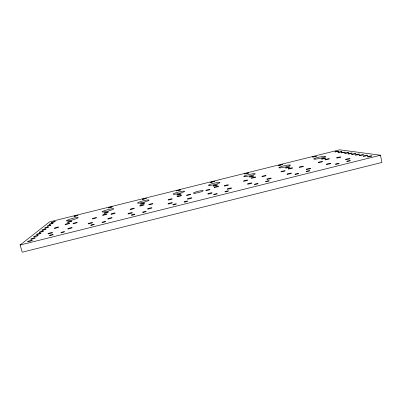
<?xml version="1.0" encoding="UTF-8"?>
<svg xmlns="http://www.w3.org/2000/svg" width="402" height="402" viewBox="0 0 402 402"><rect width="100%" height="100%" fill="white"/><g stroke="black" fill="none" stroke-linecap="round" stroke-linejoin="round"><path stroke-width="0.6" d="M20.1 245.034L49.521 221.909L339.705 149.805L380.498 155.237L381.9 162.458L22.236 252.195L20.1 245.034L380.498 155.237M282.536 164.513L278.506 165.518L282.536 164.513M248.647 172.935L244.607 173.94L248.647 172.935M214.623 181.392L210.568 182.397L214.623 181.392M180.528 189.865L176.463 190.875L180.528 189.865M146.298 198.372L142.218 199.382L146.298 198.372M112.183 206.849C106.771 209.146 106.982 207.226 112.183 206.849M77.933 215.361C72.405 217.708 72.822 215.728 77.933 215.361M48.411 227.125C42.793 229.537 43.838 227.351 48.411 227.125M50.742 225.205C45.255 227.547 46.225 225.467 50.742 225.205M52.989 223.361L49.15 224.316L52.989 223.361M55.149 221.587L51.381 222.522L55.149 221.587M350.227 160.725C345.238 162.589 345.705 160.589 350.227 160.725M348.574 152.609C343.077 154.574 343.604 152.629 348.574 152.609M345.187 152.127L341.238 152.85L345.187 152.127M341.926 151.66L338.062 152.378L341.926 151.66M338.786 151.212L335.002 151.916L338.786 151.212M316.344 156.242C310.58 158.277 311.806 156.207 316.344 156.242M194.241 193.297A5.02 0.658 -13.8 0 0 202.668 191.191A5.02 0.658 -13.8 0 0 197.995 191.342A5.02 0.658 -13.8 0 0 194.241 193.297M39.904 232.326A2.226 0.271 -16 0 0 43.461 231.19A2.226 0.271 -16 0 0 40.783 231.607A2.226 0.271 -16 0 0 39.904 232.326M42.506 230.225A2.176 0.261 -15.9 0 0 45.989 229.115A2.176 0.261 -15.9 0 0 43.351 229.532A2.176 0.261 -15.9 0 0 42.506 230.225M306.671 171.579A1.884 0.256 -12.1 0 0 309.751 170.81A1.884 0.256 -12.1 0 0 307.485 170.966A1.884 0.256 -12.1 0 0 306.671 171.579M50.084 235.587A1.94 0.256 -16 0 0 53.175 234.577A1.94 0.256 -16 0 0 50.798 234.934A1.94 0.256 -16 0 0 50.084 235.587M169.071 203.864A2.261 0.312 -14.3 0 0 172.352 202.769A2.261 0.312 -14.3 0 0 169.056 203.311A2.261 0.312 -14.3 0 0 169.071 203.864M102.746 222.472A1.889 0.261 -15.3 0 0 105.656 221.507A1.889 0.261 -15.3 0 0 103.133 221.899A1.889 0.261 -15.3 0 0 102.746 222.472M224.653 185.97A2.136 0.281 -13.4 0 0 228.23 185.081A2.136 0.281 -13.4 0 0 226.09 185.176A2.136 0.281 -13.4 0 0 224.653 185.97M37.195 234.522A2.276 0.281 -16 0 0 40.833 233.351A2.276 0.281 -16 0 0 38.11 233.768A2.276 0.281 -16 0 0 37.195 234.522M34.366 236.803A2.327 0.291 -16.1 0 0 38.095 235.602A2.327 0.291 -16.1 0 0 35.321 236.019A2.327 0.291 -16.1 0 0 34.366 236.803M31.416 239.19A2.382 0.307 -16.2 0 0 35.235 237.949A2.382 0.307 -16.2 0 0 32.411 238.371A2.382 0.307 -16.2 0 0 31.416 239.19M28.331 241.682A2.442 0.317 -16.3 0 0 32.25 240.406A2.442 0.317 -16.3 0 0 29.371 240.823A2.442 0.317 -16.3 0 0 28.331 241.682M348.67 153.961A2.146 0.256 -11.8 0 0 352.097 153.107A2.146 0.256 -11.8 0 0 349.323 153.383A2.146 0.256 -11.8 0 0 348.67 153.961M352.263 154.499A2.191 0.266 -11.7 0 0 355.76 153.629A2.191 0.266 -11.7 0 0 352.911 153.911A2.191 0.266 -11.7 0 0 352.263 154.499M356.001 155.061A2.241 0.276 -11.6 0 0 359.569 154.172A2.241 0.276 -11.6 0 0 356.644 154.453A2.241 0.276 -11.6 0 0 356.001 155.061M359.901 155.644A2.291 0.286 -11.5 0 0 363.544 154.735A2.291 0.286 -11.5 0 0 360.529 155.021A2.291 0.286 -11.5 0 0 359.901 155.644M363.966 156.252A2.347 0.296 -11.4 0 0 367.684 155.328A2.347 0.296 -11.4 0 0 364.584 155.614A2.347 0.296 -11.4 0 0 363.966 156.252M368.212 156.891A2.402 0.312 -11.3 0 0 372.011 155.941A2.402 0.312 -11.3 0 0 368.81 156.232A2.402 0.312 -11.3 0 0 368.212 156.891M336.047 164.262A1.904 0.251 -11.7 0 0 339.117 163.493A1.904 0.251 -11.7 0 0 336.705 163.689A1.904 0.251 -11.7 0 0 336.047 164.262M295.515 174.357A1.874 0.256 -12.3 0 0 298.601 173.589A1.874 0.256 -12.3 0 0 296.39 173.729A1.874 0.256 -12.3 0 0 295.515 174.357M254.843 184.488A1.859 0.261 -12.9 0 0 257.938 183.714A1.859 0.261 -12.9 0 0 255.933 183.804A1.859 0.261 -12.9 0 0 254.843 184.488M266.039 181.699A1.864 0.261 -12.7 0 0 269.129 180.925A1.864 0.261 -12.7 0 0 267.069 181.031A1.864 0.261 -12.7 0 0 266.039 181.699M213.98 194.663A1.849 0.266 -13.5 0 0 217.085 193.89A1.849 0.266 -13.5 0 0 215.286 193.93A1.849 0.266 -13.5 0 0 213.98 194.663M225.215 191.865A1.849 0.266 -13.4 0 0 228.316 191.091A1.849 0.266 -13.4 0 0 226.462 191.146A1.849 0.266 -13.4 0 0 225.215 191.865M173.679 204.804A1.854 0.266 -14.2 0 0 176.357 203.899A1.854 0.266 -14.2 0 0 173.639 204.337A1.854 0.266 -14.2 0 0 173.679 204.804M184.965 201.99A1.854 0.266 -14 0 0 187.608 201.095A1.854 0.266 -14 0 0 184.86 201.543A1.854 0.266 -14 0 0 184.965 201.99M132.062 215.165A1.874 0.266 -14.9 0 0 134.881 214.226A1.874 0.266 -14.9 0 0 132.278 214.643A1.874 0.266 -14.9 0 0 132.062 215.165M143.393 212.346A1.864 0.266 -14.7 0 0 146.177 211.417A1.864 0.266 -14.7 0 0 143.539 211.834A1.864 0.266 -14.7 0 0 143.393 212.346M91.375 225.301A1.899 0.261 -15.5 0 0 94.324 224.331A1.899 0.261 -15.5 0 0 91.832 224.713A1.899 0.261 -15.5 0 0 91.375 225.301M61.501 232.743A1.93 0.261 -15.9 0 0 64.551 231.743A1.93 0.261 -15.9 0 0 62.139 232.11A1.93 0.261 -15.9 0 0 61.501 232.743M315.62 159.097A6.05 0.703 -12.2 0 0 325.429 156.644A6.05 0.703 -12.2 0 0 317.952 157.383A6.05 0.703 -12.2 0 0 315.62 159.097M325.65 159.785A2.337 0.286 -12 0 0 329.434 158.84A2.337 0.286 -12 0 0 326.524 159.112A2.337 0.286 -12 0 0 325.65 159.785M322.102 159.041A2.281 0.271 -12.1 0 0 325.801 158.122A2.281 0.271 -12.1 0 0 322.977 158.388A2.281 0.271 -12.1 0 0 322.102 159.041M280.365 167.86A5.98 0.719 -12.6 0 0 290.214 165.403A5.98 0.719 -12.6 0 0 283.299 166.001A5.98 0.719 -12.6 0 0 280.365 167.86M288.772 168.961A2.306 0.291 -12.5 0 0 292.571 168.011A2.306 0.291 -12.5 0 0 289.887 168.227A2.306 0.291 -12.5 0 0 288.772 168.961M286.058 168.006A2.251 0.276 -12.6 0 0 289.767 167.081A2.251 0.276 -12.6 0 0 287.164 167.292A2.251 0.276 -12.6 0 0 286.058 168.006M245.004 176.654A5.935 0.724 -13.1 0 0 254.888 174.187A5.935 0.724 -13.1 0 0 248.536 174.639A5.935 0.724 -13.1 0 0 245.004 176.654M251.773 178.161A2.286 0.291 -13 0 0 255.582 177.212A2.286 0.291 -13 0 0 253.129 177.367A2.286 0.291 -13 0 0 251.773 178.161M249.898 176.996A2.236 0.281 -13 0 0 253.622 176.071A2.236 0.281 -13 0 0 251.235 176.227A2.236 0.281 -13 0 0 249.898 176.996M209.492 185.483A5.914 0.729 -13.6 0 0 219.412 183.005A5.914 0.729 -13.6 0 0 213.633 183.317A5.914 0.729 -13.6 0 0 209.492 185.483M214.608 187.407A2.281 0.296 -13.5 0 0 218.432 186.458A2.281 0.296 -13.5 0 0 216.211 186.553A2.281 0.296 -13.5 0 0 214.608 187.407M213.588 186.031A2.226 0.281 -13.5 0 0 217.321 185.096A2.226 0.281 -13.5 0 0 215.155 185.201A2.226 0.281 -13.5 0 0 213.588 186.031M176.076 194.065A5.924 0.734 -14.1 0 0 184.558 191.292A5.924 0.734 -14.1 0 0 175.795 192.824A5.924 0.734 -14.1 0 0 176.076 194.065M178.192 196.578A2.281 0.296 -14.1 0 0 181.473 195.498A2.281 0.296 -14.1 0 0 178.106 196.07A2.281 0.296 -14.1 0 0 178.192 196.578M178.006 194.985A2.231 0.281 -14.1 0 0 181.212 193.93A2.231 0.281 -14.1 0 0 177.925 194.498A2.231 0.281 -14.1 0 0 178.006 194.985M140.203 202.985A5.965 0.734 -14.5 0 0 149.067 200.116A5.965 0.734 -14.5 0 0 140.61 201.573A5.965 0.734 -14.5 0 0 140.203 202.985M140.73 205.899A2.301 0.296 -14.6 0 0 144.162 204.779A2.301 0.296 -14.6 0 0 140.921 205.321A2.301 0.296 -14.6 0 0 140.73 205.899M141.403 204.085A2.246 0.281 -14.6 0 0 144.755 203A2.246 0.281 -14.6 0 0 141.589 203.533A2.246 0.281 -14.6 0 0 141.403 204.085M104.455 211.874A6.03 0.729 -15 0 0 113.691 208.909A6.03 0.729 -15 0 0 105.545 210.291A6.03 0.729 -15 0 0 104.455 211.874M103.389 215.186A2.327 0.296 -15.1 0 0 106.972 214.03A2.327 0.296 -15.1 0 0 103.857 214.537A2.327 0.296 -15.1 0 0 103.389 215.186M104.922 213.16A2.271 0.281 -15.1 0 0 108.419 212.035A2.271 0.281 -15.1 0 0 105.374 212.537A2.271 0.281 -15.1 0 0 104.922 213.16M68.551 220.798A6.125 0.719 -15.5 0 0 78.164 217.738A6.125 0.719 -15.5 0 0 70.335 219.04A6.125 0.719 -15.5 0 0 68.551 220.798M65.883 224.517A2.367 0.291 -15.6 0 0 69.616 223.321A2.367 0.291 -15.6 0 0 66.631 223.798A2.367 0.291 -15.6 0 0 65.883 224.517M68.285 222.271A2.311 0.276 -15.5 0 0 71.928 221.11A2.311 0.276 -15.5 0 0 69.003 221.582A2.311 0.276 -15.5 0 0 68.285 222.271M327.027 164.418A2.311 0.301 -11.9 0 0 330.766 163.488A2.311 0.301 -11.9 0 0 327.881 163.725A2.311 0.301 -11.9 0 0 327.027 164.418M318.962 162.508A2.186 0.271 -12.1 0 0 322.51 161.624A2.186 0.271 -12.1 0 0 319.821 161.86A2.186 0.271 -12.1 0 0 318.962 162.508M346.293 159.624A2.332 0.296 -11.7 0 0 350.026 158.689A2.332 0.296 -11.7 0 0 347.021 158.956A2.332 0.296 -11.7 0 0 346.293 159.624M337.243 157.956A2.201 0.266 -11.9 0 0 340.785 157.076A2.201 0.266 -11.9 0 0 337.992 157.338A2.201 0.266 -11.9 0 0 337.243 157.956M287.556 174.247A2.281 0.307 -12.4 0 0 291.309 173.312A2.281 0.307 -12.4 0 0 288.666 173.488A2.281 0.307 -12.4 0 0 287.556 174.247M281.506 171.825A2.161 0.276 -12.6 0 0 285.068 170.94A2.161 0.276 -12.6 0 0 282.596 171.121A2.161 0.276 -12.6 0 0 281.506 171.825M306.892 169.433A2.291 0.301 -12.2 0 0 310.635 168.498A2.291 0.301 -12.2 0 0 307.872 168.704A2.291 0.301 -12.2 0 0 306.892 169.433M299.852 167.262A2.171 0.276 -12.3 0 0 303.409 166.378A2.171 0.276 -12.3 0 0 300.827 166.584A2.171 0.276 -12.3 0 0 299.852 167.262M247.944 184.111A2.261 0.312 -13 0 0 251.712 183.171A2.261 0.312 -13 0 0 249.31 183.287A2.261 0.312 -13 0 0 247.944 184.111M243.929 181.176A2.141 0.281 -13.1 0 0 247.501 180.287A2.141 0.281 -13.1 0 0 245.25 180.413A2.141 0.281 -13.1 0 0 243.929 181.176M267.35 179.277A2.266 0.307 -12.7 0 0 271.109 178.342A2.266 0.307 -12.7 0 0 268.586 178.483A2.266 0.307 -12.7 0 0 267.35 179.277M262.335 176.599A2.151 0.276 -12.8 0 0 265.903 175.709A2.151 0.276 -12.8 0 0 263.541 175.86A2.151 0.276 -12.8 0 0 262.335 176.599M208.156 194.015A2.251 0.312 -13.6 0 0 211.934 193.076A2.251 0.312 -13.6 0 0 209.779 193.126A2.251 0.312 -13.6 0 0 208.156 194.015M206.186 190.568A2.136 0.281 -13.7 0 0 209.769 189.674A2.136 0.281 -13.7 0 0 207.739 189.744A2.136 0.281 -13.7 0 0 206.186 190.568M227.622 189.171A2.256 0.312 -13.3 0 0 231.401 188.226A2.256 0.312 -13.3 0 0 229.12 188.312A2.256 0.312 -13.3 0 0 227.622 189.171M169.116 199.894A2.146 0.281 -14.2 0 0 172.227 198.869A2.146 0.281 -14.2 0 0 169.101 199.397A2.146 0.281 -14.2 0 0 169.116 199.894M187.804 199.085A2.256 0.312 -14 0 0 191.593 198.136A2.256 0.312 -14 0 0 189.563 198.161A2.256 0.312 -14 0 0 187.804 199.085M186.885 195.367A2.141 0.281 -13.9 0 0 190.478 194.473A2.141 0.281 -13.9 0 0 188.558 194.518A2.141 0.281 -13.9 0 0 186.885 195.367M128.941 213.859A2.281 0.312 -14.9 0 0 132.379 212.718A2.281 0.312 -14.9 0 0 129.218 213.226A2.281 0.312 -14.9 0 0 128.941 213.859M131.067 209.362A2.161 0.281 -14.8 0 0 134.323 208.301A2.161 0.281 -14.8 0 0 131.318 208.794A2.161 0.281 -14.8 0 0 131.067 209.362M148.574 208.97A2.271 0.312 -14.6 0 0 151.936 207.849A2.271 0.312 -14.6 0 0 148.71 208.377A2.271 0.312 -14.6 0 0 148.574 208.97M149.685 204.729A2.151 0.281 -14.5 0 0 152.871 203.683A2.151 0.281 -14.5 0 0 149.805 204.196A2.151 0.281 -14.5 0 0 149.685 204.729M88.927 223.819A2.317 0.312 -15.5 0 0 92.525 222.643A2.317 0.312 -15.5 0 0 89.5 223.115A2.317 0.312 -15.5 0 0 88.927 223.819M93.138 218.799A2.191 0.281 -15.3 0 0 96.535 217.698A2.191 0.281 -15.3 0 0 93.651 218.165A2.191 0.281 -15.3 0 0 93.138 218.799M108.63 218.914A2.296 0.312 -15.2 0 0 112.153 217.753A2.296 0.312 -15.2 0 0 109.058 218.246A2.296 0.312 -15.2 0 0 108.63 218.914M111.816 214.15A2.176 0.281 -15 0 0 115.143 213.07A2.176 0.281 -15 0 0 112.203 213.552A2.176 0.281 -15 0 0 111.816 214.15M48.727 233.828A2.362 0.307 -16 0 0 52.491 232.607A2.362 0.307 -16 0 0 49.602 233.049A2.362 0.307 -16 0 0 48.727 233.828M55.039 228.281A2.231 0.276 -15.8 0 0 58.581 227.145A2.231 0.276 -15.8 0 0 55.823 227.577A2.231 0.276 -15.8 0 0 55.039 228.281M68.506 228.904A2.337 0.307 -15.7 0 0 72.184 227.708A2.337 0.307 -15.7 0 0 69.229 228.16A2.337 0.307 -15.7 0 0 68.506 228.904M73.782 223.618A2.211 0.276 -15.5 0 0 77.254 222.497A2.211 0.276 -15.5 0 0 74.43 222.949A2.211 0.276 -15.5 0 0 73.782 223.618"/></g></svg>
